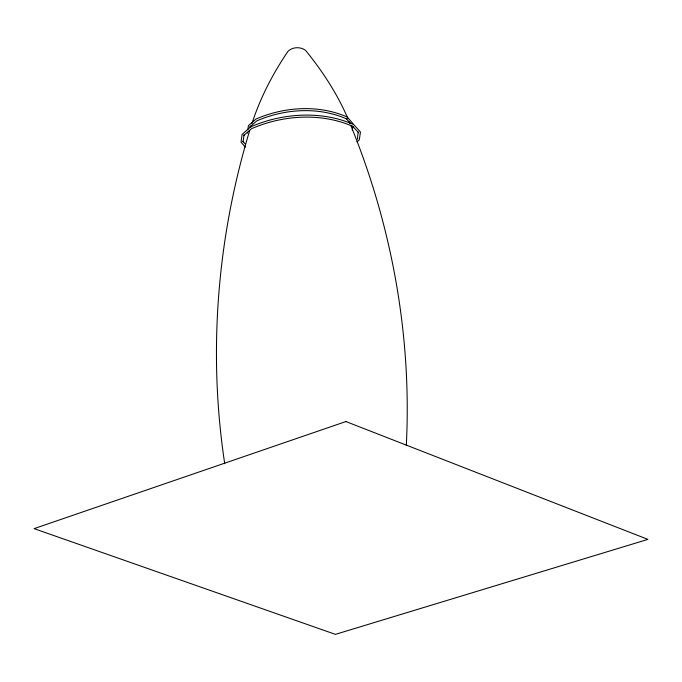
<?xml version="1.0" encoding="UTF-8"?>
<svg xmlns="http://www.w3.org/2000/svg" width="682" height="682" viewBox="0 0 682 682"><rect width="100%" height="100%" fill="white"/><g stroke="black" fill="none" stroke-linecap="round" stroke-linejoin="round"><path stroke-width="1.02" d="M353.216 123.928L347.249 117.04C318.716 104.431 284.224 106.716 255.963 119.069L248.478 125.548L247.805 129.716M406.319 445.303C411.877 336.311 392.031 226.433 350.821 125.488M352.287 130.415L352.816 126.707M250.217 126.238L249.919 126.869L256.739 120.91C284.556 108.753 318.503 106.503 346.592 118.915L346.234 118.677L350.846 123.715M249.689 130.518C217.115 237.984 207.857 352.577 224.719 463.709M250.661 127.517L251.308 125.522M251.956 123.519C260.294 97.833 272.851 73.52 288.068 51.244C292.638 46.862 300.54 46.538 305.553 50.374C322.526 71.192 337.411 94.031 347.999 118.753M357.598 138.719C357.342 141.626 357.99 129.026 358.613 132.76L352.654 126.238L353.029 126.477C321.273 112.445 282.894 114.994 251.453 128.736L243.73 135.488L244.054 134.857L243.031 141.941L242.758 141.268L245.409 144.166M356.967 141.916L359.312 139.801L360.437 131.993L353.728 124.593C321.716 110.339 282.339 112.973 250.635 126.886L242.093 134.38L241.019 142.197L245.35 147.09M247.66 133.178L247.404 132.504M349.21 121.643L350.019 123.57M345.919 421.553L34.1 528.635L335.408 634.362L647.9 539.385L345.919 421.553"/></g></svg>
